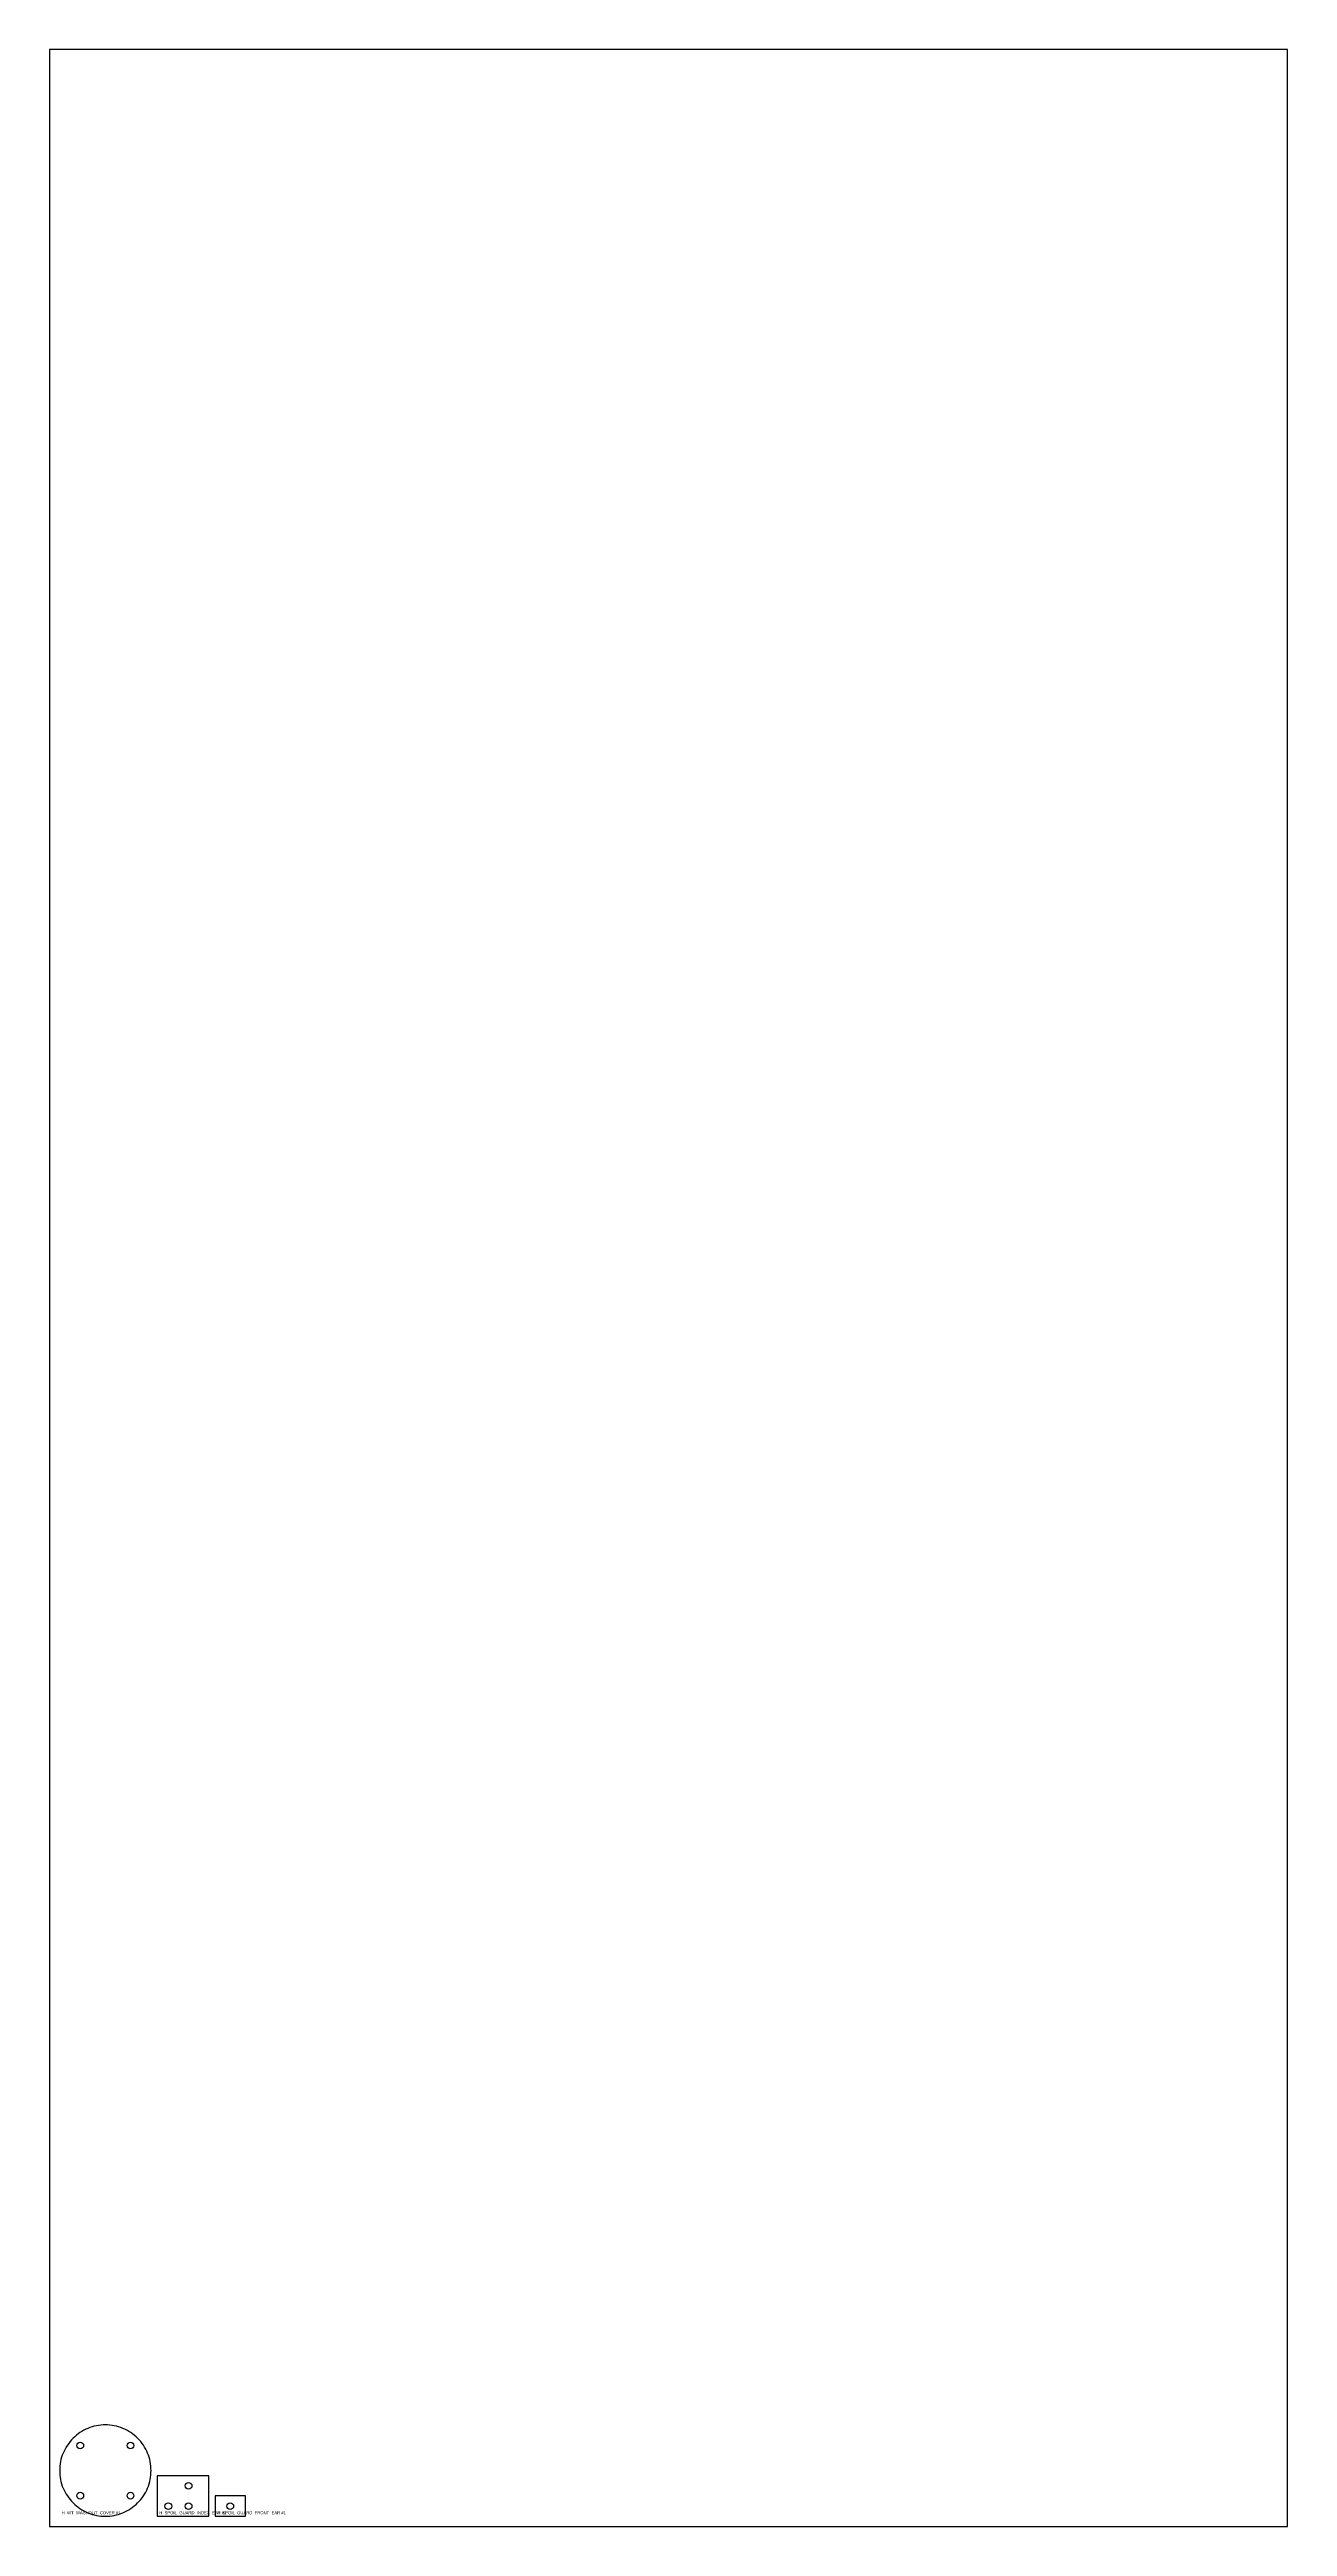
# Model space of a CAD drawing. Header units: millimetres. Extents: x 0 to 1219, y 0 to 2438.
import ezdxf

# ---------------------------------------------------------------- set-up
doc = ezdxf.new("R2010")
doc.units = ezdxf.units.MM
for name, color, linetype in [('CUT_HOLES', 7, 'Continuous'), ('CUT_OUTER', 7, 'Continuous'), ('PART_MARK_NO_CUT', 7, 'Continuous'), ('STOCK_NO_CUT', 7, 'Continuous')]:
    doc.layers.add(name, color=color, linetype=linetype)

msp = doc.modelspace()

# ---------------------------------------------------------------- linework, layer by layer
at = {"layer": 'CUT_HOLES'}
for centre in [(30.3, 79.7), (79.7, 79.7), (30.3, 30.3), (79.7, 30.3), (137, 40), (117, 20), (137, 20), (178, 20)]:
    msp.add_circle(centre, 3.3, dxfattribs=at)
at = {"layer": 'CUT_OUTER'}
for points in [[(100, 55), (99.9, 57.2), (99.8, 59.4), (99.5, 61.6), (99.1, 63.8), (98.7, 65.9), (98.1, 68.1), (97.4, 70.2), (96.6, 72.2), (95.7, 74.2), (94.7, 76.2), (93.6, 78.1), (92.4, 80), (91.1, 81.8), (89.8, 83.5), (88.3, 85.2), (86.8, 86.8), (85.2, 88.3), (83.5, 89.8), (81.8, 91.1), (80, 92.4), (78.1, 93.6), (76.2, 94.7), (74.2, 95.7), (72.2, 96.6), (70.2, 97.4), (68.1, 98.1), (65.9, 98.7), (63.8, 99.1), (61.6, 99.5), (59.4, 99.8), (57.2, 99.9), (55, 100), (52.8, 99.9), (50.6, 99.8), (48.4, 99.5), (46.2, 99.1), (44.1, 98.7), (41.9, 98.1), (39.8, 97.4), (37.8, 96.6), (35.8, 95.7), (33.8, 94.7), (31.9, 93.6), (30, 92.4), (28.2, 91.1), (26.5, 89.8), (24.8, 88.3), (23.2, 86.8), (21.7, 85.2), (20.2, 83.5), (18.9, 81.8), (17.6, 80), (16.4, 78.1), (15.3, 76.2), (14.3, 74.2), (13.4, 72.2), (12.6, 70.2), (11.9, 68.1), (11.3, 65.9), (10.9, 63.8), (10.5, 61.6), (10.2, 59.4), (10.1, 57.2), (10, 55), (10.1, 52.8), (10.2, 50.6), (10.5, 48.4), (10.9, 46.2), (11.3, 44.1), (11.9, 41.9), (12.6, 39.8), (13.4, 37.8), (14.3, 35.8), (15.3, 33.8), (16.4, 31.9), (17.6, 30), (18.9, 28.2), (20.2, 26.5), (21.7, 24.8), (23.2, 23.2), (24.8, 21.7), (26.5, 20.2), (28.2, 18.9), (30, 17.6), (31.9, 16.4), (33.8, 15.3), (35.8, 14.3), (37.8, 13.4), (39.8, 12.6), (41.9, 11.9), (44.1, 11.3), (46.2, 10.9), (48.4, 10.5), (50.6, 10.2), (52.8, 10.1), (55, 10), (57.2, 10.1), (59.4, 10.2), (61.6, 10.5), (63.8, 10.9), (65.9, 11.3), (68.1, 11.9), (70.2, 12.6), (72.2, 13.4), (74.2, 14.3), (76.2, 15.3), (78.1, 16.4), (80, 17.6), (81.8, 18.9), (83.5, 20.2), (85.2, 21.7), (86.8, 23.2), (88.3, 24.8), (89.8, 26.5), (91.1, 28.2), (92.4, 30), (93.6, 31.9), (94.7, 33.8), (95.7, 35.8), (96.6, 37.8), (97.4, 39.8), (98.1, 41.9), (98.7, 44.1), (99.1, 46.2), (99.5, 48.4), (99.8, 50.6), (99.9, 52.8)], [(157, 10), (157, 50), (106, 50), (106, 10)], [(193, 10), (193, 30), (163, 30), (163, 10)]]:
    msp.add_lwpolyline(points, close=True, dxfattribs=at)
at = {"layer": 'STOCK_NO_CUT'}
msp.add_lwpolyline([(0, 0), (1219.2, 0), (1219.2, 2438.4), (0, 2438.4)], close=True, dxfattribs=at)

# ---------------------------------------------------------------- texts
at = {"layer": 'PART_MARK_NO_CUT'}
for s, p in [('H_WT_WASHOUT_COVER #1', (12, 12)), ('H_SPOIL_GUARD_INDEX_EAR #1', (108, 12)), ('H_SPOIL_GUARD_FRONT_EAR #1', (165, 12))]:
    msp.add_text(s, height=3, dxfattribs=at).set_placement(p)

doc.saveas('drawing.dxf')
